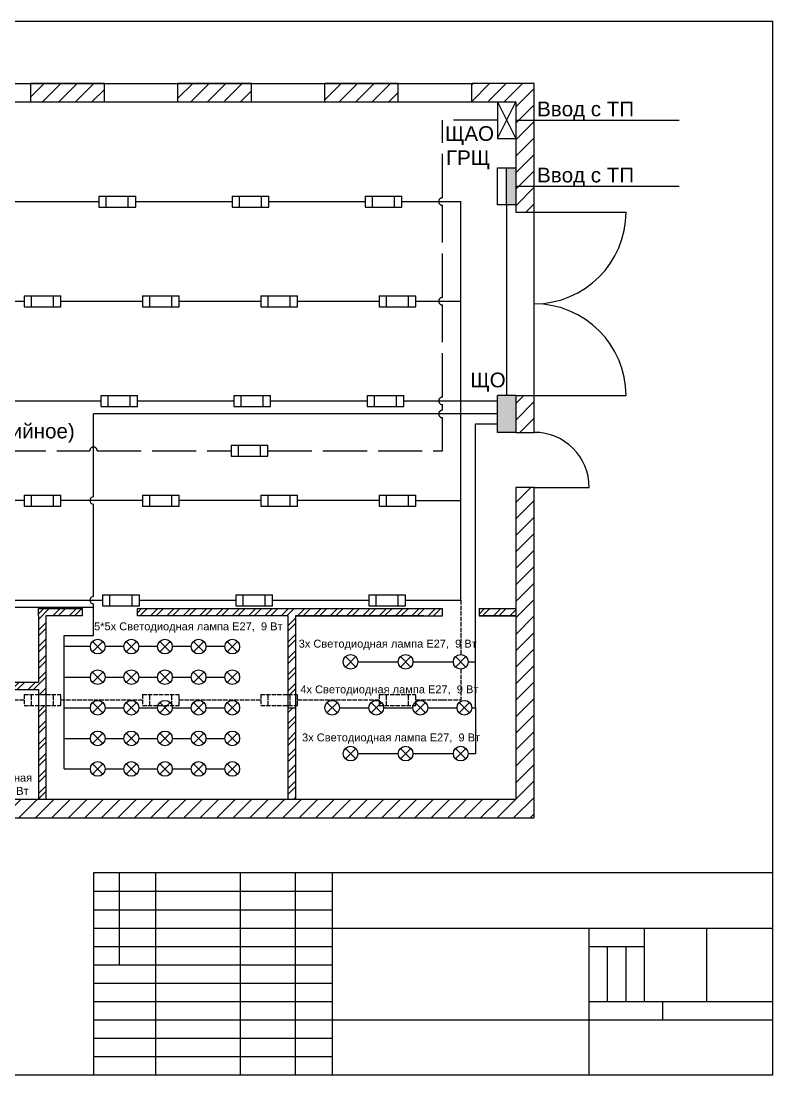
# Model space of a CAD drawing. Header units: millimetres. Extents: x 20 to 415, y 5 to 292.
# Drawn here: x 210.3 to 415, y 5 to 292 of the extents above; entities that cross this region are included whole.
import ezdxf

# ---------------------------------------------------------------- set-up
doc = ezdxf.new("R2010")
doc.units = ezdxf.units.MM
doc.linetypes.add('ACAD_ISO02W100', pattern=[15, 12, -3])
doc.styles.get("Standard").update_dxf_attribs({"font": 'arial.ttf'})
pattern_1 = [(0, (113.5, -28.5), (0, 6.985), [5.08, -1.905]), (90, (113.5, -28.5), (-6.985, 4e-16), [5.08, -1.905])]
pattern_2 = [(0, (132.5, -28.5), (0, 6.985), [5.08, -1.905]), (90, (132.5, -28.5), (-6.985, 4e-16), [5.08, -1.905])]
pattern_3 = [(0, (151.5, -28.5), (0, 6.985), [5.08, -1.905]), (90, (151.5, -28.5), (-6.985, 4e-16), [5.08, -1.905])]
pattern_4 = [(0, (170.5, -28.5), (0, 6.985), [5.08, -1.905]), (90, (170.5, -28.5), (-6.985, 4e-16), [5.08, -1.905])]
pattern_5 = [(0, (189.5, -28.5), (0, 6.985), [5.08, -1.905]), (90, (189.5, -28.5), (-6.985, 4e-16), [5.08, -1.905])]
pattern_6 = [(0, (208.5, -28.5), (0, 6.985), [5.08, -1.905]), (90, (208.5, -28.5), (-6.985, 4e-16), [5.08, -1.905])]
pattern_7 = [(0, (208.5, -76), (0, 6.985), [5.08, -1.905]), (90, (208.5, -76), (-6.985, 4e-16), [5.08, -1.905])]
pattern_8 = [(0, (189.5, -76), (0, 6.985), [5.08, -1.905]), (90, (189.5, -76), (-6.985, 4e-16), [5.08, -1.905])]
pattern_9 = [(0, (170.5, -76), (0, 6.985), [5.08, -1.905]), (90, (170.5, -76), (-6.985, 4e-16), [5.08, -1.905])]
pattern_10 = [(0, (151.5, -76), (0, 6.985), [5.08, -1.905]), (90, (151.5, -76), (-6.985, 4e-16), [5.08, -1.905])]
pattern_11 = [(0, (132.5, -76), (0, 6.985), [5.08, -1.905]), (90, (132.5, -76), (-6.985, 4e-16), [5.08, -1.905])]
pattern_12 = [(0, (113.5, -76), (0, 6.985), [5.08, -1.905]), (90, (113.5, -76), (-6.985, 4e-16), [5.08, -1.905])]
pattern_13 = [(0, (132.5, -123.5), (0, 6.985), [5.08, -1.905]), (90, (132.5, -123.5), (-6.985, 4e-16), [5.08, -1.905])]
pattern_14 = [(0, (151.5, -123.5), (0, 6.985), [5.08, -1.905]), (90, (151.5, -123.5), (-6.985, 4e-16), [5.08, -1.905])]
pattern_15 = [(0, (170.5, -123.5), (0, 6.985), [5.08, -1.905]), (90, (170.5, -123.5), (-6.985, 4e-16), [5.08, -1.905])]
pattern_16 = [(0, (189.5, -123.5), (0, 6.985), [5.08, -1.905]), (90, (189.5, -123.5), (-6.985, 4e-16), [5.08, -1.905])]
pattern_17 = [(0, (208.5, -123.5), (0, 6.985), [5.08, -1.905]), (90, (208.5, -123.5), (-6.985, 4e-16), [5.08, -1.905])]

msp = doc.modelspace()

# ---------------------------------------------------------------- hatches: boundary and pattern name
h = msp.add_hatch()
h.set_pattern_fill('ANSI31', color=256)
h.paths.add_polyline_path([(350, 275), (333, 275), (333, 270), (345, 270), (345, 240), (350, 240)])
h.paths.add_polyline_path([(313, 275), (293, 275), (293, 270), (313, 270)])
h.paths.add_polyline_path([(273, 275), (253, 275), (253, 270), (273, 270)])
h.paths.add_polyline_path([(233, 275), (213, 275), (213, 270), (233, 270)])
h.paths.add_polyline_path([(193, 275), (50, 275), (50, 270), (50, 250), (55, 250), (55, 259.92), (55, 270), (65, 270), (83, 270), (173, 270), (193, 270)])
h.paths.add_polyline_path([(55, 230), (50, 230), (50, 210), (55, 210), (55, 219.92)])
h.paths.add_polyline_path([(55, 190), (50, 190), (50, 170), (55, 170), (55, 179.92)])
h.paths.add_polyline_path([(55, 150), (50, 150), (50, 130), (55, 130), (55, 139.92)], flags=17)
h.paths.add_polyline_path([(55, 110), (50, 110), (50, 75), (350, 75), (350, 165), (345, 165), (345, 80), (173, 80), (93, 80.04), (83, 80.04), (65, 80), (55, 80), (55, 90)])
h.paths.add_polyline_path([(350, 190), (345, 190), (345, 180), (350, 180)])
h = msp.add_hatch(color=256)
h.dxf.hatch_style = 1
h.paths.add_polyline_path([(345, 252), (342.5, 252), (342.5, 242), (345, 242)])
h = msp.add_hatch()
h.set_pattern_fill('ANGLE', color=256)
h.set_pattern_definition(pattern_1)
h.paths.add_polyline_path([(224, 223.35, 0.414214), (223.85, 223.5), (223.65, 223.5, 0.414214), (223.5, 223.35), (223.5, 221.65, 0.414214), (223.65, 221.5), (223.85, 221.5, 0.414214), (224, 221.65), (224, 222.25), (224, 222.75)])
h = msp.add_hatch()
h.set_pattern_fill('ANGLE', color=256)
h.set_pattern_definition(pattern_1)
h.paths.add_polyline_path([(228, 222.75), (224, 222.75), (224, 222.25), (228, 222.25)])
h = msp.add_hatch()
h.set_pattern_fill('ANGLE', color=256)
h.set_pattern_definition([(0, (156.491, -5.524), (0, 6.985), [5.08, -1.905]), (90, (156.491, -5.524), (-6.985, 4e-16), [5.08, -1.905])])
h.paths.add_polyline_path([(228.5, 223.35, 0.414214), (228.35, 223.5), (228.15, 223.5, 0.414214), (228, 223.35), (228, 222.75), (228, 222.25), (228, 221.65, 0.414214), (228.15, 221.5), (228.35, 221.5, 0.414214), (228.5, 221.65)])
h = msp.add_hatch()
h.set_pattern_fill('ANGLE', color=256)
h.set_pattern_definition(pattern_2)
h.paths.add_polyline_path([(243, 223.35, 0.414214), (242.85, 223.5), (242.65, 223.5, 0.414214), (242.5, 223.35), (242.5, 221.65, 0.414214), (242.65, 221.5), (242.85, 221.5, 0.414214), (243, 221.65), (243, 222.25), (243, 222.75)])
h = msp.add_hatch()
h.set_pattern_fill('ANGLE', color=256)
h.set_pattern_definition(pattern_2)
h.paths.add_polyline_path([(247, 222.75), (243, 222.75), (243, 222.25), (247, 222.25)])
h = msp.add_hatch()
h.set_pattern_fill('ANGLE', color=256)
h.set_pattern_definition([(0, (175.491, -5.524), (0, 6.985), [5.08, -1.905]), (90, (175.491, -5.524), (-6.985, 4e-16), [5.08, -1.905])])
h.paths.add_polyline_path([(247.5, 223.35, 0.414214), (247.35, 223.5), (247.15, 223.5, 0.414214), (247, 223.35), (247, 222.75), (247, 222.25), (247, 221.65, 0.414214), (247.15, 221.5), (247.35, 221.5, 0.414214), (247.5, 221.65)])
h = msp.add_hatch()
h.set_pattern_fill('ANGLE', color=256)
h.set_pattern_definition(pattern_3)
h.paths.add_polyline_path([(262, 223.35, 0.414214), (261.85, 223.5), (261.65, 223.5, 0.414214), (261.5, 223.35), (261.5, 221.65, 0.414214), (261.65, 221.5), (261.85, 221.5, 0.414214), (262, 221.65), (262, 222.25), (262, 222.75)])
h = msp.add_hatch()
h.set_pattern_fill('ANGLE', color=256)
h.set_pattern_definition(pattern_3)
h.paths.add_polyline_path([(266, 222.75), (262, 222.75), (262, 222.25), (266, 222.25)])
h = msp.add_hatch()
h.set_pattern_fill('ANGLE', color=256)
h.set_pattern_definition([(0, (194.491, -5.524), (0, 6.985), [5.08, -1.905]), (90, (194.491, -5.524), (-6.985, 4e-16), [5.08, -1.905])])
h.paths.add_polyline_path([(266.5, 223.35, 0.414214), (266.35, 223.5), (266.15, 223.5, 0.414214), (266, 223.35), (266, 222.75), (266, 222.25), (266, 221.65, 0.414214), (266.15, 221.5), (266.35, 221.5, 0.414214), (266.5, 221.65)])
h = msp.add_hatch()
h.set_pattern_fill('ANGLE', color=256)
h.set_pattern_definition(pattern_4)
h.paths.add_polyline_path([(281, 223.35, 0.414214), (280.85, 223.5), (280.65, 223.5, 0.414214), (280.5, 223.35), (280.5, 221.65, 0.414214), (280.65, 221.5), (280.85, 221.5, 0.414214), (281, 221.65), (281, 222.25), (281, 222.75)])
h = msp.add_hatch()
h.set_pattern_fill('ANGLE', color=256)
h.set_pattern_definition(pattern_4)
h.paths.add_polyline_path([(285, 222.75), (281, 222.75), (281, 222.25), (285, 222.25)])
h = msp.add_hatch()
h.set_pattern_fill('ANGLE', color=256)
h.set_pattern_definition([(0, (213.491, -5.524), (0, 6.985), [5.08, -1.905]), (90, (213.491, -5.524), (-6.985, 4e-16), [5.08, -1.905])])
h.paths.add_polyline_path([(285.5, 223.35, 0.414214), (285.35, 223.5), (285.15, 223.5, 0.414214), (285, 223.35), (285, 222.75), (285, 222.25), (285, 221.65, 0.414214), (285.15, 221.5), (285.35, 221.5, 0.414214), (285.5, 221.65)])
h = msp.add_hatch()
h.set_pattern_fill('ANGLE', color=256)
h.set_pattern_definition(pattern_5)
h.paths.add_polyline_path([(300, 223.35, 0.414214), (299.85, 223.5), (299.65, 223.5, 0.414214), (299.5, 223.35), (299.5, 221.65, 0.414214), (299.65, 221.5), (299.85, 221.5, 0.414214), (300, 221.65), (300, 222.25), (300, 222.75)])
h = msp.add_hatch()
h.set_pattern_fill('ANGLE', color=256)
h.set_pattern_definition(pattern_5)
h.paths.add_polyline_path([(304, 222.75), (300, 222.75), (300, 222.25), (304, 222.25)])
h = msp.add_hatch()
h.set_pattern_fill('ANGLE', color=256)
h.set_pattern_definition([(0, (232.491, -5.524), (0, 6.985), [5.08, -1.905]), (90, (232.491, -5.524), (-6.985, 4e-16), [5.08, -1.905])])
h.paths.add_polyline_path([(304.5, 223.35, 0.414214), (304.35, 223.5), (304.15, 223.5, 0.414214), (304, 223.35), (304, 222.75), (304, 222.25), (304, 221.65, 0.414214), (304.15, 221.5), (304.35, 221.5, 0.414214), (304.5, 221.65)])
h = msp.add_hatch()
h.set_pattern_fill('ANGLE', color=256)
h.set_pattern_definition(pattern_6)
h.paths.add_polyline_path([(319, 223.35, 0.414214), (318.85, 223.5), (318.65, 223.5, 0.414214), (318.5, 223.35), (318.5, 221.65, 0.414214), (318.65, 221.5), (318.85, 221.5, 0.414214), (319, 221.65), (319, 222.25), (319, 222.75)])
h = msp.add_hatch()
h.set_pattern_fill('ANGLE', color=256)
h.set_pattern_definition(pattern_6)
h.paths.add_polyline_path([(323, 222.75), (319, 222.75), (319, 222.25), (323, 222.25)])
h = msp.add_hatch()
h.set_pattern_fill('ANGLE', color=256)
h.set_pattern_definition([(0, (251.491, -5.524), (0, 6.985), [5.08, -1.905]), (90, (251.491, -5.524), (-6.985, 4e-16), [5.08, -1.905])])
h.paths.add_polyline_path([(323.5, 223.35, 0.414214), (323.35, 223.5), (323.15, 223.5, 0.414214), (323, 223.35), (323, 222.75), (323, 222.25), (323, 221.65, 0.414214), (323.15, 221.5), (323.35, 221.5, 0.414214), (323.5, 221.65)])
h = msp.add_hatch(color=256)
h.dxf.hatch_style = 1
h.paths.add_polyline_path([(345, 190), (340, 190), (340, 180), (345, 180)])
h = msp.add_hatch()
h.set_pattern_fill('ANGLE', color=256)
h.set_pattern_definition(pattern_12)
h.paths.add_polyline_path([(224, 175.85, 0.414214), (223.85, 176), (223.65, 176, 0.414214), (223.5, 175.85), (223.5, 174.15, 0.414214), (223.65, 174), (223.85, 174, 0.414214), (224, 174.15), (224, 174.75), (224, 175.25)])
h = msp.add_hatch()
h.set_pattern_fill('ANGLE', color=256)
h.set_pattern_definition(pattern_12)
h.paths.add_polyline_path([(228, 175.25), (224, 175.25), (224, 174.75), (228, 174.75)])
h = msp.add_hatch()
h.set_pattern_fill('ANGLE', color=256)
h.set_pattern_definition([(0, (156.491, -53.024), (0, 6.985), [5.08, -1.905]), (90, (156.491, -53.024), (-6.985, 4e-16), [5.08, -1.905])])
h.paths.add_polyline_path([(228.5, 175.85, 0.414214), (228.35, 176), (228.15, 176, 0.414214), (228, 175.85), (228, 175.25), (228, 174.75), (228, 174.15, 0.414214), (228.15, 174), (228.35, 174, 0.414214), (228.5, 174.15)])
h = msp.add_hatch()
h.set_pattern_fill('ANGLE', color=256)
h.set_pattern_definition(pattern_11)
h.paths.add_polyline_path([(243, 175.85, 0.414214), (242.85, 176), (242.65, 176, 0.414214), (242.5, 175.85), (242.5, 174.15, 0.414214), (242.65, 174), (242.85, 174, 0.414214), (243, 174.15), (243, 174.75), (243, 175.25)])
h = msp.add_hatch()
h.set_pattern_fill('ANGLE', color=256)
h.set_pattern_definition(pattern_11)
h.paths.add_polyline_path([(247, 175.25), (243, 175.25), (243, 174.75), (247, 174.75)])
h = msp.add_hatch()
h.set_pattern_fill('ANGLE', color=256)
h.set_pattern_definition([(0, (175.491, -53.024), (0, 6.985), [5.08, -1.905]), (90, (175.491, -53.024), (-6.985, 4e-16), [5.08, -1.905])])
h.paths.add_polyline_path([(247.5, 175.85, 0.414214), (247.35, 176), (247.15, 176, 0.414214), (247, 175.85), (247, 175.25), (247, 174.75), (247, 174.15, 0.414214), (247.15, 174), (247.35, 174, 0.414214), (247.5, 174.15)])
h = msp.add_hatch()
h.set_pattern_fill('ANGLE', color=256)
h.set_pattern_definition(pattern_10)
h.paths.add_polyline_path([(262, 175.85, 0.414214), (261.85, 176), (261.65, 176, 0.414214), (261.5, 175.85), (261.5, 174.15, 0.414214), (261.65, 174), (261.85, 174, 0.414214), (262, 174.15), (262, 174.75), (262, 175.25)])
h = msp.add_hatch()
h.set_pattern_fill('ANGLE', color=256)
h.set_pattern_definition(pattern_10)
h.paths.add_polyline_path([(266, 175.25), (262, 175.25), (262, 174.75), (266, 174.75)])
h = msp.add_hatch()
h.set_pattern_fill('ANGLE', color=256)
h.set_pattern_definition([(0, (194.491, -53.024), (0, 6.985), [5.08, -1.905]), (90, (194.491, -53.024), (-6.985, 4e-16), [5.08, -1.905])])
h.paths.add_polyline_path([(266.5, 175.85, 0.414214), (266.35, 176), (266.15, 176, 0.414214), (266, 175.85), (266, 175.25), (266, 174.75), (266, 174.15, 0.414214), (266.15, 174), (266.35, 174, 0.414214), (266.5, 174.15)])
h = msp.add_hatch()
h.set_pattern_fill('ANGLE', color=256)
h.set_pattern_definition(pattern_9)
h.paths.add_polyline_path([(281, 175.85, 0.414214), (280.85, 176), (280.65, 176, 0.414214), (280.5, 175.85), (280.5, 174.15, 0.414214), (280.65, 174), (280.85, 174, 0.414214), (281, 174.15), (281, 174.75), (281, 175.25)])
h = msp.add_hatch()
h.set_pattern_fill('ANGLE', color=256)
h.set_pattern_definition(pattern_9)
h.paths.add_polyline_path([(285, 175.25), (281, 175.25), (281, 174.75), (285, 174.75)])
h = msp.add_hatch()
h.set_pattern_fill('ANGLE', color=256)
h.set_pattern_definition([(0, (213.491, -53.024), (0, 6.985), [5.08, -1.905]), (90, (213.491, -53.024), (-6.985, 4e-16), [5.08, -1.905])])
h.paths.add_polyline_path([(285.5, 175.85, 0.414214), (285.35, 176), (285.15, 176, 0.414214), (285, 175.85), (285, 175.25), (285, 174.75), (285, 174.15, 0.414214), (285.15, 174), (285.35, 174, 0.414214), (285.5, 174.15)])
h = msp.add_hatch()
h.set_pattern_fill('ANGLE', color=256)
h.set_pattern_definition(pattern_8)
h.paths.add_polyline_path([(300, 175.85, 0.414214), (299.85, 176), (299.65, 176, 0.414214), (299.5, 175.85), (299.5, 174.15, 0.414214), (299.65, 174), (299.85, 174, 0.414214), (300, 174.15), (300, 174.75), (300, 175.25)])
h = msp.add_hatch()
h.set_pattern_fill('ANGLE', color=256)
h.set_pattern_definition(pattern_8)
h.paths.add_polyline_path([(304, 175.25), (300, 175.25), (300, 174.75), (304, 174.75)])
h = msp.add_hatch()
h.set_pattern_fill('ANGLE', color=256)
h.set_pattern_definition([(0, (232.491, -53.024), (0, 6.985), [5.08, -1.905]), (90, (232.491, -53.024), (-6.985, 4e-16), [5.08, -1.905])])
h.paths.add_polyline_path([(304.5, 175.85, 0.414214), (304.35, 176), (304.15, 176, 0.414214), (304, 175.85), (304, 175.25), (304, 174.75), (304, 174.15, 0.414214), (304.15, 174), (304.35, 174, 0.414214), (304.5, 174.15)])
h = msp.add_hatch()
h.set_pattern_fill('ANGLE', color=256)
h.set_pattern_definition(pattern_7)
h.paths.add_polyline_path([(319, 175.85, 0.414214), (318.85, 176), (318.65, 176, 0.414214), (318.5, 175.85), (318.5, 174.15, 0.414214), (318.65, 174), (318.85, 174, 0.414214), (319, 174.15), (319, 174.75), (319, 175.25)])
h = msp.add_hatch()
h.set_pattern_fill('ANGLE', color=256)
h.set_pattern_definition(pattern_7)
h.paths.add_polyline_path([(323, 175.25), (319, 175.25), (319, 174.75), (323, 174.75)])
h = msp.add_hatch()
h.set_pattern_fill('ANGLE', color=256)
h.set_pattern_definition([(0, (251.491, -53.024), (0, 6.985), [5.08, -1.905]), (90, (251.491, -53.024), (-6.985, 4e-16), [5.08, -1.905])])
h.paths.add_polyline_path([(323.5, 175.85, 0.414214), (323.35, 176), (323.15, 176, 0.414214), (323, 175.85), (323, 175.25), (323, 174.75), (323, 174.15, 0.414214), (323.15, 174), (323.35, 174, 0.414214), (323.5, 174.15)])
h = msp.add_hatch()
h.set_pattern_fill('ANSI32', color=256, scale=0.33)
h.paths.add_polyline_path([(217, 130), (227, 130), (227, 132), (215, 132), (215, 130), (215, 112), (205, 112), (205, 110), (215, 110), (215, 108.64), (217, 108.64)])
h.paths.add_polyline_path([(217, 105.64), (215, 105.64), (215, 80), (217, 80)])
h = msp.add_hatch()
h.set_pattern_fill('ANSI32', color=256, scale=0.33)
h.paths.add_polyline_path([(325, 132), (320, 132), (283, 132), (242, 132), (242, 130), (283, 130), (283, 108.64), (285, 108.64), (285, 130), (320, 130), (325, 130)])
h = msp.add_hatch()
h.set_pattern_fill('ANSI32', color=256, scale=0.33)
h.paths.add_polyline_path([(345, 132), (335, 132), (335, 130), (345, 130)])
h = msp.add_hatch()
h.set_pattern_fill('ANGLE', color=256)
h.set_pattern_definition([(0, (113.5, -123.5), (0, 6.985), [5.08, -1.905]), (90, (113.5, -123.5), (-6.985, 4e-16), [5.08, -1.905])])
h.paths.add_polyline_path([(228, 127.75), (224, 127.75), (224, 127.25), (228, 127.25)])
h = msp.add_hatch()
h.set_pattern_fill('ANGLE', color=256)
h.set_pattern_definition([(0, (156.491, -100.524), (0, 6.985), [5.08, -1.905]), (90, (156.491, -100.524), (-6.985, 4e-16), [5.08, -1.905])])
h.paths.add_polyline_path([(228.5, 128.35, 0.414214), (228.35, 128.5), (228.15, 128.5, 0.414214), (228, 128.35), (228, 127.75), (228, 127.25), (228, 126.65, 0.414214), (228.15, 126.5), (228.35, 126.5, 0.414214), (228.5, 126.65)])
h = msp.add_hatch()
h.set_pattern_fill('ANGLE', color=256)
h.set_pattern_definition(pattern_13)
h.paths.add_polyline_path([(243, 128.35, 0.414214), (242.85, 128.5), (242.65, 128.5, 0.414214), (242.5, 128.35), (242.5, 126.65, 0.414214), (242.65, 126.5), (242.85, 126.5, 0.414214), (243, 126.65), (243, 127.25), (243, 127.75)])
h = msp.add_hatch()
h.set_pattern_fill('ANGLE', color=256)
h.set_pattern_definition(pattern_13)
h.paths.add_polyline_path([(247, 127.75), (243, 127.75), (243, 127.25), (247, 127.25)])
h = msp.add_hatch()
h.set_pattern_fill('ANGLE', color=256)
h.set_pattern_definition([(0, (175.491, -100.524), (0, 6.985), [5.08, -1.905]), (90, (175.491, -100.524), (-6.985, 4e-16), [5.08, -1.905])])
h.paths.add_polyline_path([(247.5, 128.35, 0.414214), (247.35, 128.5), (247.15, 128.5, 0.414214), (247, 128.35), (247, 127.75), (247, 127.25), (247, 126.65, 0.414214), (247.15, 126.5), (247.35, 126.5, 0.414214), (247.5, 126.65)])
h = msp.add_hatch()
h.set_pattern_fill('ANGLE', color=256)
h.set_pattern_definition(pattern_14)
h.paths.add_polyline_path([(262, 128.35, 0.414214), (261.85, 128.5), (261.65, 128.5, 0.414214), (261.5, 128.35), (261.5, 126.65, 0.414214), (261.65, 126.5), (261.85, 126.5, 0.414214), (262, 126.65), (262, 127.25), (262, 127.75)])
h = msp.add_hatch()
h.set_pattern_fill('ANGLE', color=256)
h.set_pattern_definition(pattern_14)
h.paths.add_polyline_path([(266, 127.75), (262, 127.75), (262, 127.25), (266, 127.25)])
h = msp.add_hatch()
h.set_pattern_fill('ANGLE', color=256)
h.set_pattern_definition([(0, (194.491, -100.524), (0, 6.985), [5.08, -1.905]), (90, (194.491, -100.524), (-6.985, 4e-16), [5.08, -1.905])])
h.paths.add_polyline_path([(266.5, 128.35, 0.414214), (266.35, 128.5), (266.15, 128.5, 0.414214), (266, 128.35), (266, 127.75), (266, 127.25), (266, 126.65, 0.414214), (266.15, 126.5), (266.35, 126.5, 0.414214), (266.5, 126.65)])
h = msp.add_hatch()
h.set_pattern_fill('ANGLE', color=256)
h.set_pattern_definition(pattern_15)
h.paths.add_polyline_path([(281, 128.35, 0.414214), (280.85, 128.5), (280.65, 128.5, 0.414214), (280.5, 128.35), (280.5, 126.65, 0.414214), (280.65, 126.5), (280.85, 126.5, 0.414214), (281, 126.65), (281, 127.25), (281, 127.75)])
h = msp.add_hatch()
h.set_pattern_fill('ANGLE', color=256)
h.set_pattern_definition(pattern_15)
h.paths.add_polyline_path([(285, 127.75), (281, 127.75), (281, 127.25), (285, 127.25)])
h = msp.add_hatch()
h.set_pattern_fill('ANGLE', color=256)
h.set_pattern_definition([(0, (213.491, -100.524), (0, 6.985), [5.08, -1.905]), (90, (213.491, -100.524), (-6.985, 4e-16), [5.08, -1.905])])
h.paths.add_polyline_path([(285.5, 128.35, 0.414214), (285.35, 128.5), (285.15, 128.5, 0.414214), (285, 128.35), (285, 127.75), (285, 127.25), (285, 126.65, 0.414214), (285.15, 126.5), (285.35, 126.5, 0.414214), (285.5, 126.65)])
h = msp.add_hatch()
h.set_pattern_fill('ANGLE', color=256)
h.set_pattern_definition(pattern_16)
h.paths.add_polyline_path([(300, 128.35, 0.414214), (299.85, 128.5), (299.65, 128.5, 0.414214), (299.5, 128.35), (299.5, 126.65, 0.414214), (299.65, 126.5), (299.85, 126.5, 0.414214), (300, 126.65), (300, 127.25), (300, 127.75)])
h = msp.add_hatch()
h.set_pattern_fill('ANGLE', color=256)
h.set_pattern_definition(pattern_16)
h.paths.add_polyline_path([(304, 127.75), (300, 127.75), (300, 127.25), (304, 127.25)])
h = msp.add_hatch()
h.set_pattern_fill('ANGLE', color=256)
h.set_pattern_definition([(0, (232.491, -100.524), (0, 6.985), [5.08, -1.905]), (90, (232.491, -100.524), (-6.985, 4e-16), [5.08, -1.905])])
h.paths.add_polyline_path([(304.5, 128.35, 0.414214), (304.35, 128.5), (304.15, 128.5, 0.414214), (304, 128.35), (304, 127.75), (304, 127.25), (304, 126.65, 0.414214), (304.15, 126.5), (304.35, 126.5, 0.414214), (304.5, 126.65)])
h = msp.add_hatch()
h.set_pattern_fill('ANGLE', color=256)
h.set_pattern_definition(pattern_17)
h.paths.add_polyline_path([(319, 128.35, 0.414214), (318.85, 128.5), (318.65, 128.5, 0.414214), (318.5, 128.35), (318.5, 126.65, 0.414214), (318.65, 126.5), (318.85, 126.5, 0.414214), (319, 126.65), (319, 127.25), (319, 127.75)])
h = msp.add_hatch()
h.set_pattern_fill('ANGLE', color=256)
h.set_pattern_definition(pattern_17)
h.paths.add_polyline_path([(323, 127.75), (319, 127.75), (319, 127.25), (323, 127.25)])
h = msp.add_hatch()
h.set_pattern_fill('ANGLE', color=256)
h.set_pattern_definition([(0, (251.491, -100.524), (0, 6.985), [5.08, -1.905]), (90, (251.491, -100.524), (-6.985, 4e-16), [5.08, -1.905])])
h.paths.add_polyline_path([(323.5, 128.35, 0.414214), (323.35, 128.5), (323.15, 128.5, 0.414214), (323, 128.35), (323, 127.75), (323, 127.25), (323, 126.65, 0.414214), (323.15, 126.5), (323.35, 126.5, 0.414214), (323.5, 126.65)])
h = msp.add_hatch()
h.set_pattern_fill('ANSI32', color=256, scale=0.33)
h.paths.add_polyline_path([(285, 105), (283, 105), (283, 80), (285, 80)])

# ---------------------------------------------------------------- linework, layer by layer
for p, q in [((20, 292), (415, 292)), ((415, 5), (415, 292)), ((193, 275), (333, 275)), ((213, 270), (213, 275)), ((233, 275), (213, 275)), ((233, 270), (233, 275)), ((253, 270), (253, 275)), ((273, 275), (253, 275)), ((273, 270), (273, 275)), ((293, 270), (293, 275)), ((313, 275), (293, 275)), ((313, 270), (313, 275)), ((350, 275), (333, 275)), ((333, 270), (333, 275)), ((350, 240), (350, 275)), ((193, 270), (333, 270)), ((213, 270), (233, 270)), ((253, 270), (273, 270)), ((293, 270), (313, 270)), ((333, 270), (345, 270)), ((340, 270), (340, 260)), ((340, 260), (345, 270)), ((340, 270), (345, 260)), ((345, 270), (345, 240)), ((345, 265), (389.47, 265)), ((340, 260), (345, 260)), ((340, 242), (340, 252)), ((340, 252), (345, 252)), ((342.5, 242), (342.5, 252)), ((345, 252), (345, 242)), ((345, 247), (389.47, 247)), ((231.5, 244.34), (231.5, 241.34)), ((231.5, 244.34), (241.5, 244.34)), ((233.5, 241.34), (233.5, 244.34)), ((239.5, 241.34), (239.5, 244.34)), ((241.5, 241.34), (241.5, 244.34)), ((267.75, 244.34), (267.75, 241.34)), ((267.75, 244.34), (277.75, 244.34)), ((269.75, 241.34), (269.75, 244.34)), ((275.75, 241.34), (275.75, 244.34)), ((277.75, 241.34), (277.75, 244.34)), ((304, 244.34), (304, 241.34)), ((304, 244.34), (314, 244.34)), ((306, 241.34), (306, 244.34)), ((312, 241.34), (312, 244.34)), ((314, 241.34), (314, 244.34)), ((205.25, 242.84), (231.5, 242.84)), ((231.5, 241.34), (241.5, 241.34)), ((241.5, 242.84), (267.75, 242.84)), ((267.75, 241.34), (277.75, 241.34)), ((277.75, 242.84), (304, 242.84)), ((304, 241.34), (314, 241.34)), ((314, 242.84), (330, 242.84)), ((330, 134.28), (330, 242.84)), ((345, 242), (340, 242)), ((342.5, 242), (342.5, 190)), ((345, 240), (350, 240)), ((350, 190), (350, 240)), ((350, 240), (375, 240)), ((188.88, 215.7), (211.1, 215.7)), ((211.1, 217.2), (211.1, 214.2)), ((211.1, 217.2), (221.1, 217.2)), ((213.1, 214.2), (213.1, 217.2)), ((219.1, 214.2), (219.1, 217.2)), ((221.1, 214.2), (221.1, 217.2)), ((221.1, 215.7), (243.32, 215.7)), ((243.32, 217.2), (243.32, 214.2)), ((243.32, 217.2), (253.32, 217.2)), ((245.32, 214.2), (245.32, 217.2)), ((251.32, 214.2), (251.32, 217.2)), ((253.32, 214.2), (253.32, 217.2)), ((253.32, 215.7), (275.54, 215.7)), ((275.54, 217.2), (275.54, 214.2)), ((275.54, 217.2), (285.54, 217.2)), ((277.54, 214.2), (277.54, 217.2)), ((283.54, 214.2), (283.54, 217.2)), ((285.54, 214.2), (285.54, 217.2)), ((285.54, 215.7), (307.76, 215.7)), ((307.76, 217.2), (307.76, 214.2)), ((307.76, 217.2), (317.76, 217.2)), ((309.76, 214.2), (309.76, 217.2)), ((315.76, 214.2), (315.76, 217.2)), ((317.76, 214.2), (317.76, 217.2)), ((317.76, 215.7), (330, 215.7)), ((211.1, 214.2), (221.1, 214.2)), ((243.32, 214.2), (253.32, 214.2)), ((275.54, 214.2), (285.54, 214.2)), ((307.76, 214.2), (317.76, 214.2)), ((232, 190.06), (232, 187.06)), ((232, 190.06), (242, 190.06)), ((234, 187.06), (234, 190.06)), ((240, 187.06), (240, 190.06)), ((242, 187.06), (242, 190.06)), ((268.25, 190.06), (268.25, 187.06)), ((268.25, 190.06), (278.25, 190.06)), ((270.25, 187.06), (270.25, 190.06)), ((276.25, 187.06), (276.25, 190.06)), ((278.25, 187.06), (278.25, 190.06)), ((304.5, 190.06), (304.5, 187.06)), ((304.5, 190.06), (314.5, 190.06)), ((306.5, 187.06), (306.5, 190.06)), ((312.5, 187.06), (312.5, 190.06)), ((314.5, 187.06), (314.5, 190.06)), ((345, 190), (340, 190)), ((340, 180), (340, 190)), ((345, 190), (350, 190)), ((345, 190), (345, 180)), ((350, 180), (350, 190)), ((350, 190), (375, 190)), ((205.75, 188.56), (232, 188.56)), ((232, 187.06), (242, 187.06)), ((242, 188.56), (268.25, 188.56)), ((268.25, 187.06), (278.25, 187.06)), ((278.25, 188.56), (304.5, 188.56)), ((304.5, 187.06), (314.5, 187.06)), ((314.5, 188.56), (330, 188.56)), ((330, 188.56), (340, 188.56)), ((340, 185), (230, 185)), ((230, 162.42), (230, 185)), ((334, 134.28), (334, 182.3)), ((334, 182.3), (340, 182.3)), ((345, 180), (340, 180)), ((345, 180), (350, 180)), ((350, 165), (345, 165)), ((345, 165), (345, 80)), ((350, 75), (350, 165)), ((350, 165), (365, 165)), ((211.1, 161.42), (188.88, 161.42)), ((211.1, 162.92), (211.1, 159.92)), ((211.1, 162.92), (221.1, 162.92)), ((213.1, 159.92), (213.1, 162.92)), ((219.1, 159.92), (219.1, 162.92)), ((221.1, 159.92), (221.1, 162.92)), ((243.32, 161.42), (221.1, 161.42)), ((243.32, 162.92), (243.32, 159.92)), ((243.32, 162.92), (253.32, 162.92)), ((245.32, 159.92), (245.32, 162.92)), ((251.32, 159.92), (251.32, 162.92)), ((253.32, 159.92), (253.32, 162.92)), ((275.54, 161.42), (253.32, 161.42)), ((275.54, 162.92), (275.54, 159.92)), ((275.54, 162.92), (285.54, 162.92)), ((277.54, 159.92), (277.54, 162.92)), ((283.54, 159.92), (283.54, 162.92)), ((285.54, 159.92), (285.54, 162.92)), ((307.76, 161.42), (285.54, 161.42)), ((307.76, 162.92), (307.76, 159.92)), ((307.76, 162.92), (317.76, 162.92)), ((309.76, 159.92), (309.76, 162.92)), ((315.76, 159.92), (315.76, 162.92)), ((317.76, 159.92), (317.76, 162.92)), ((317.76, 161.42), (330, 161.42)), ((211.1, 159.92), (221.1, 159.92)), ((230, 135.28), (230, 160.42)), ((243.32, 159.92), (253.32, 159.92)), ((275.54, 159.92), (285.54, 159.92)), ((307.76, 159.92), (317.76, 159.92)), ((232.5, 135.78), (232.5, 132.78)), ((232.5, 135.78), (242.5, 135.78)), ((234.5, 132.78), (234.5, 135.78)), ((240.5, 132.78), (240.5, 135.78)), ((242.5, 132.78), (242.5, 135.78)), ((268.75, 135.78), (268.75, 132.78)), ((268.75, 135.78), (278.75, 135.78)), ((270.75, 132.78), (270.75, 135.78)), ((276.75, 132.78), (276.75, 135.78)), ((278.75, 132.78), (278.75, 135.78)), ((305, 135.78), (305, 132.78)), ((305, 135.78), (315, 135.78)), ((307, 132.78), (307, 135.78)), ((313, 132.78), (313, 135.78)), ((315, 132.78), (315, 135.78)), ((230, 132.33), (195.25, 132.33)), ((206.25, 134.28), (232.5, 134.28)), ((230, 124.65), (230, 133.28)), ((232.5, 132.78), (242.5, 132.78)), ((242.5, 134.28), (268.75, 134.28)), ((268.75, 132.78), (278.75, 132.78)), ((278.75, 134.28), (305, 134.28)), ((305, 132.78), (315, 132.78)), ((315, 134.28), (330, 134.28)), ((334, 105), (334, 134.28)), ((215, 130), (215, 132)), ((215, 132), (227, 132)), ((215, 130), (215, 112)), ((217, 130), (217, 80)), ((227, 130), (217, 130)), ((227, 130), (227, 132)), ((242, 130), (242, 132)), ((242, 132), (283, 132)), ((283, 130), (242, 130)), ((283, 132), (320, 132)), ((283, 80), (283, 130)), ((285, 130), (285, 80)), ((320, 130), (285, 130)), ((285, 130), (320, 130)), ((320, 132), (325, 132)), ((320, 130), (325, 130)), ((325, 130), (325, 132)), ((335, 132), (335, 130)), ((335, 132), (345, 132)), ((345, 130), (335, 130)), ((335, 130), (345, 130)), ((222, 121.65), (222, 124.65)), ((222, 124.65), (230, 124.65)), ((222, 88.33), (222, 121.65)), ((229.16, 121.65), (222, 121.65)), ((229.75, 120.24), (232.57, 123.06)), ((232.57, 120.24), (229.75, 123.06)), ((238.32, 121.65), (233.16, 121.65)), ((238.91, 120.24), (241.73, 123.06)), ((241.73, 120.24), (238.91, 123.06)), ((247.48, 121.65), (242.32, 121.65)), ((248.07, 120.24), (250.89, 123.06)), ((250.89, 120.24), (248.07, 123.06)), ((256.64, 121.65), (251.48, 121.65)), ((257.23, 120.24), (260.05, 123.06)), ((260.05, 120.24), (257.23, 123.06)), ((265.8, 121.65), (260.64, 121.65)), ((266.39, 120.24), (269.21, 123.06)), ((269.21, 120.24), (266.39, 123.06)), ((298.59, 116.09), (301.41, 118.91)), ((301.41, 116.09), (298.59, 118.91)), ((313.59, 116.09), (316.41, 118.91)), ((316.41, 116.09), (313.59, 118.91)), ((328.59, 116.09), (331.41, 118.91)), ((331.41, 116.09), (328.59, 118.91)), ((302, 117.5), (313, 117.5)), ((317, 117.5), (328, 117.5)), ((330, 117.5), (330, 117.5)), ((332, 117.5), (334, 117.5)), ((205, 112), (215, 112)), ((222, 113.32), (229.16, 113.32)), ((229.75, 111.91), (232.57, 114.73)), ((232.57, 111.91), (229.75, 114.73)), ((233.16, 113.32), (238.32, 113.32)), ((238.91, 111.91), (241.73, 114.73)), ((241.73, 111.91), (238.91, 114.73)), ((242.32, 113.32), (247.48, 113.32)), ((248.07, 111.91), (250.89, 114.73)), ((250.89, 111.91), (248.07, 114.73)), ((251.48, 113.32), (256.64, 113.32)), ((257.23, 111.91), (260.05, 114.73)), ((260.05, 111.91), (257.23, 114.73)), ((260.64, 113.32), (265.8, 113.32)), ((266.39, 111.91), (269.21, 114.73)), ((269.21, 111.91), (266.39, 114.73)), ((205, 110), (215, 110)), ((215, 110), (215, 80)), ((229.75, 103.58), (232.57, 106.4)), ((232.57, 103.58), (229.75, 106.4)), ((238.91, 103.58), (241.73, 106.4)), ((241.73, 103.58), (238.91, 106.4)), ((248.07, 103.58), (250.89, 106.4)), ((250.89, 103.58), (248.07, 106.4)), ((257.23, 103.58), (260.05, 106.4)), ((260.05, 103.58), (257.23, 106.4)), ((266.39, 103.58), (269.21, 106.4)), ((269.21, 103.58), (266.39, 106.4)), ((293.59, 103.59), (296.41, 106.41)), ((296.41, 103.59), (293.59, 106.41)), ((305.59, 103.59), (308.41, 106.41)), ((308.41, 103.59), (305.59, 106.41)), ((317.59, 103.59), (320.41, 106.41)), ((320.41, 103.59), (317.59, 106.41)), ((329.59, 103.59), (332.41, 106.41)), ((332.41, 103.59), (329.59, 106.41)), ((222, 104.99), (229.16, 104.99)), ((233.16, 104.99), (238.32, 104.99)), ((242.32, 104.99), (247.48, 104.99)), ((251.48, 104.99), (256.64, 104.99)), ((260.64, 104.99), (265.8, 104.99)), ((283, 105), (285, 105)), ((297, 105), (305, 105)), ((309, 105), (317, 105)), ((321, 105), (329, 105)), ((333, 105), (334, 105)), ((334, 105), (334, 92.5)), ((229.75, 95.25), (232.57, 98.07)), ((232.57, 95.25), (229.75, 98.07)), ((238.91, 95.25), (241.73, 98.07)), ((241.73, 95.25), (238.91, 98.07)), ((248.07, 95.25), (250.89, 98.07)), ((250.89, 95.25), (248.07, 98.07)), ((257.23, 95.25), (260.05, 98.07)), ((260.05, 95.25), (257.23, 98.07)), ((266.39, 95.25), (269.21, 98.07)), ((269.21, 95.25), (266.39, 98.07)), ((222, 96.66), (229.16, 96.66)), ((233.16, 96.66), (238.32, 96.66)), ((242.32, 96.66), (247.48, 96.66)), ((251.48, 96.66), (256.64, 96.66)), ((260.64, 96.66), (265.8, 96.66)), ((298.59, 91.09), (301.41, 93.91)), ((301.41, 91.09), (298.59, 93.91)), ((302, 92.5), (313, 92.5)), ((313.59, 91.09), (316.41, 93.91)), ((316.41, 91.09), (313.59, 93.91)), ((317, 92.5), (328, 92.5)), ((328.59, 91.09), (331.41, 93.91)), ((331.41, 91.09), (328.59, 93.91)), ((332, 92.5), (334, 92.5)), ((229.75, 86.92), (232.57, 89.74)), ((232.57, 86.92), (229.75, 89.74)), ((238.91, 86.92), (241.73, 89.74)), ((241.73, 86.92), (238.91, 89.74)), ((248.07, 86.92), (250.89, 89.74)), ((250.89, 86.92), (248.07, 89.74)), ((257.23, 86.92), (260.05, 89.74)), ((260.05, 86.92), (257.23, 89.74)), ((266.39, 86.92), (269.21, 89.74)), ((269.21, 86.92), (266.39, 89.74)), ((222, 88.33), (229.16, 88.33)), ((233.16, 88.33), (238.32, 88.33)), ((242.32, 88.33), (247.48, 88.33)), ((251.48, 88.33), (256.64, 88.33)), ((260.64, 88.33), (265.8, 88.33)), ((345, 80), (173, 80)), ((50, 75), (350, 75)), ((415, 60), (230, 60)), ((230, 60), (230, 5)), ((237, 60), (237, 35)), ((247, 5), (247, 60)), ((270, 5), (270, 60)), ((285, 5), (285, 60)), ((295, 60), (295, 5)), ((230, 55), (295, 55)), ((230, 50), (295, 50)), ((230, 45), (295, 45)), ((295, 45), (415, 45)), ((365, 5), (365, 45)), ((380, 25), (380, 45)), ((397, 25), (397, 45)), ((230, 40), (295, 40)), ((365, 40), (380, 40)), ((370, 25), (370, 40)), ((375, 25), (375, 40)), ((230, 35), (295, 35)), ((230, 30), (295, 30)), ((230, 25), (295, 25)), ((365, 25), (415, 25)), ((385, 20), (385, 25)), ((230, 20), (295, 20)), ((295, 20), (415, 20)), ((230, 15), (295, 15)), ((230, 10), (295, 10)), ((20, 5), (415, 5))]:
    msp.add_line(p, q)
at = {"linetype": 'ACAD_ISO02W100'}
for p, q in [((340, 265), (325, 265)), ((325, 243.84), (325, 265)), ((325, 216.7), (325, 241.84)), ((325, 189.56), (325, 214.7)), ((325, 186), (325, 187.56)), ((325, 175), (325, 184)), ((267.5, 176.5), (267.5, 173.5)), ((267.5, 176.5), (277.5, 176.5)), ((269.5, 173.5), (269.5, 176.5)), ((275.5, 173.5), (275.5, 176.5)), ((277.5, 173.5), (277.5, 176.5)), ((205, 175), (229, 175)), ((231, 175), (267.5, 175)), ((267.5, 173.5), (277.5, 173.5)), ((277.5, 175), (325, 175))]:
    msp.add_line(p, q, dxfattribs=at)
at = {"linetype": 'ACAD_ISO02W100', "ltscale": 0.1}
for p, q in [((330, 134.28), (330, 119.5)), ((330, 115.5), (330, 107.14)), ((188.88, 107.14), (211.1, 107.14)), ((211.1, 108.64), (211.1, 105.64)), ((211.1, 108.64), (221.1, 108.64)), ((213.1, 105.64), (213.1, 108.64)), ((219.1, 105.64), (219.1, 108.64)), ((221.1, 105.64), (221.1, 108.64)), ((221.1, 107.14), (243.32, 107.14)), ((243.32, 108.64), (243.32, 105.64)), ((243.32, 108.64), (253.32, 108.64)), ((245.32, 105.64), (245.32, 108.64)), ((251.32, 105.64), (251.32, 108.64)), ((253.32, 105.64), (253.32, 108.64)), ((253.32, 107.14), (275.54, 107.14)), ((275.54, 108.64), (275.54, 105.64)), ((275.54, 108.64), (285.54, 108.64)), ((277.54, 105.64), (277.54, 108.64)), ((283.54, 105.64), (283.54, 108.64)), ((285.54, 105.64), (285.54, 108.64)), ((285.54, 107.14), (307.76, 107.14)), ((307.76, 108.64), (307.76, 105.64)), ((307.76, 108.64), (317.76, 108.64)), ((309.76, 105.64), (309.76, 108.64)), ((315.76, 105.64), (315.76, 108.64)), ((317.76, 105.64), (317.76, 108.64)), ((317.76, 107.14), (325, 107.14)), ((325, 107.14), (330, 107.14)), ((211.1, 105.64), (221.1, 105.64)), ((243.32, 105.64), (253.32, 105.64)), ((275.54, 105.64), (285.54, 105.64)), ((307.76, 105.64), (317.76, 105.64))]:
    msp.add_line(p, q, dxfattribs=at)
for centre in [(231.16, 121.65), (240.32, 121.65), (249.48, 121.65), (258.64, 121.65), (267.8, 121.65), (300, 117.5), (315, 117.5), (330, 117.5), (231.16, 113.32), (240.32, 113.32), (249.48, 113.32), (258.64, 113.32), (267.8, 113.32), (231.16, 104.99), (240.32, 104.99), (249.48, 104.99), (258.64, 104.99), (267.8, 104.99), (295, 105), (307, 105), (319, 105), (331, 105), (231.16, 96.66), (240.32, 96.66), (249.48, 96.66), (258.64, 96.66), (267.8, 96.66), (300, 92.5), (315, 92.5), (330, 92.5), (231.16, 88.33), (240.32, 88.33), (249.48, 88.33), (258.64, 88.33), (267.8, 88.33)]:
    msp.add_circle(centre, 2)
at = {"linetype": 'ACAD_ISO02W100'}
for centre, start, end in [((325, 242.84), 90, 270), ((325, 215.7), 90, 270), ((325, 188.56), 90, 270), ((325, 185), 90, 270), ((230, 175), 0, 180)]:
    msp.add_arc(centre, 1, start, end, dxfattribs=at)
for centre, radius, start, end in [((350, 240), 25, 270, 0), ((350, 190), 25, 0, 90), ((350, 165), 15, 0, 90), ((230, 161.42), 1, 90, 270), ((230, 134.28), 1, 90, 270)]:
    msp.add_arc(centre, radius, start, end)

# ---------------------------------------------------------------- texts
at = {"attachment_point": 1}
for s, width, insert, char_height in [('Ввод с ТП', 39.5168, (350.8, 270.07), 4), ('ЩАО', 12.9286, (325.75, 263.38), 4), ('ГРЩ', 34.5888, (325.99, 256.8), 4), ('Ввод с ТП', 39.5168, (350.8, 252.07), 4), ('ЩО', 34.5888, (332.65, 196.26), 4), ('3x GALAD Ситиус L LED-70-Wide Asymmetric, 70 Вт (Аварийное)', 170.9826, (57.17, 182.36), 4), ('5*5x Cветодиодная лампа Е27,  9 Вт', 60.877, (230.18, 128.24), 2.15), ('3x Cветодиодная лампа Е27,  9 Вт', 60.877, (285.88, 123.53), 2.15), ('4x Cветодиодная лампа Е27,  9 Вт', 60.877, (286.34, 111.09), 2.15), ('3x Cветодиодная лампа Е27,  9 Вт', 60.877, (286.8, 97.99), 2.15), ('3x Cветодиодная лампа Е27,  9 Вт', 29.034, (189, 87.01), 2.15)]:
    msp.add_mtext_dynamic_manual_height_columns(s, width=width, gutter_width=12.5, heights=[0], dxfattribs=dict(at, insert=insert, char_height=char_height))

doc.saveas('drawing.dxf')
